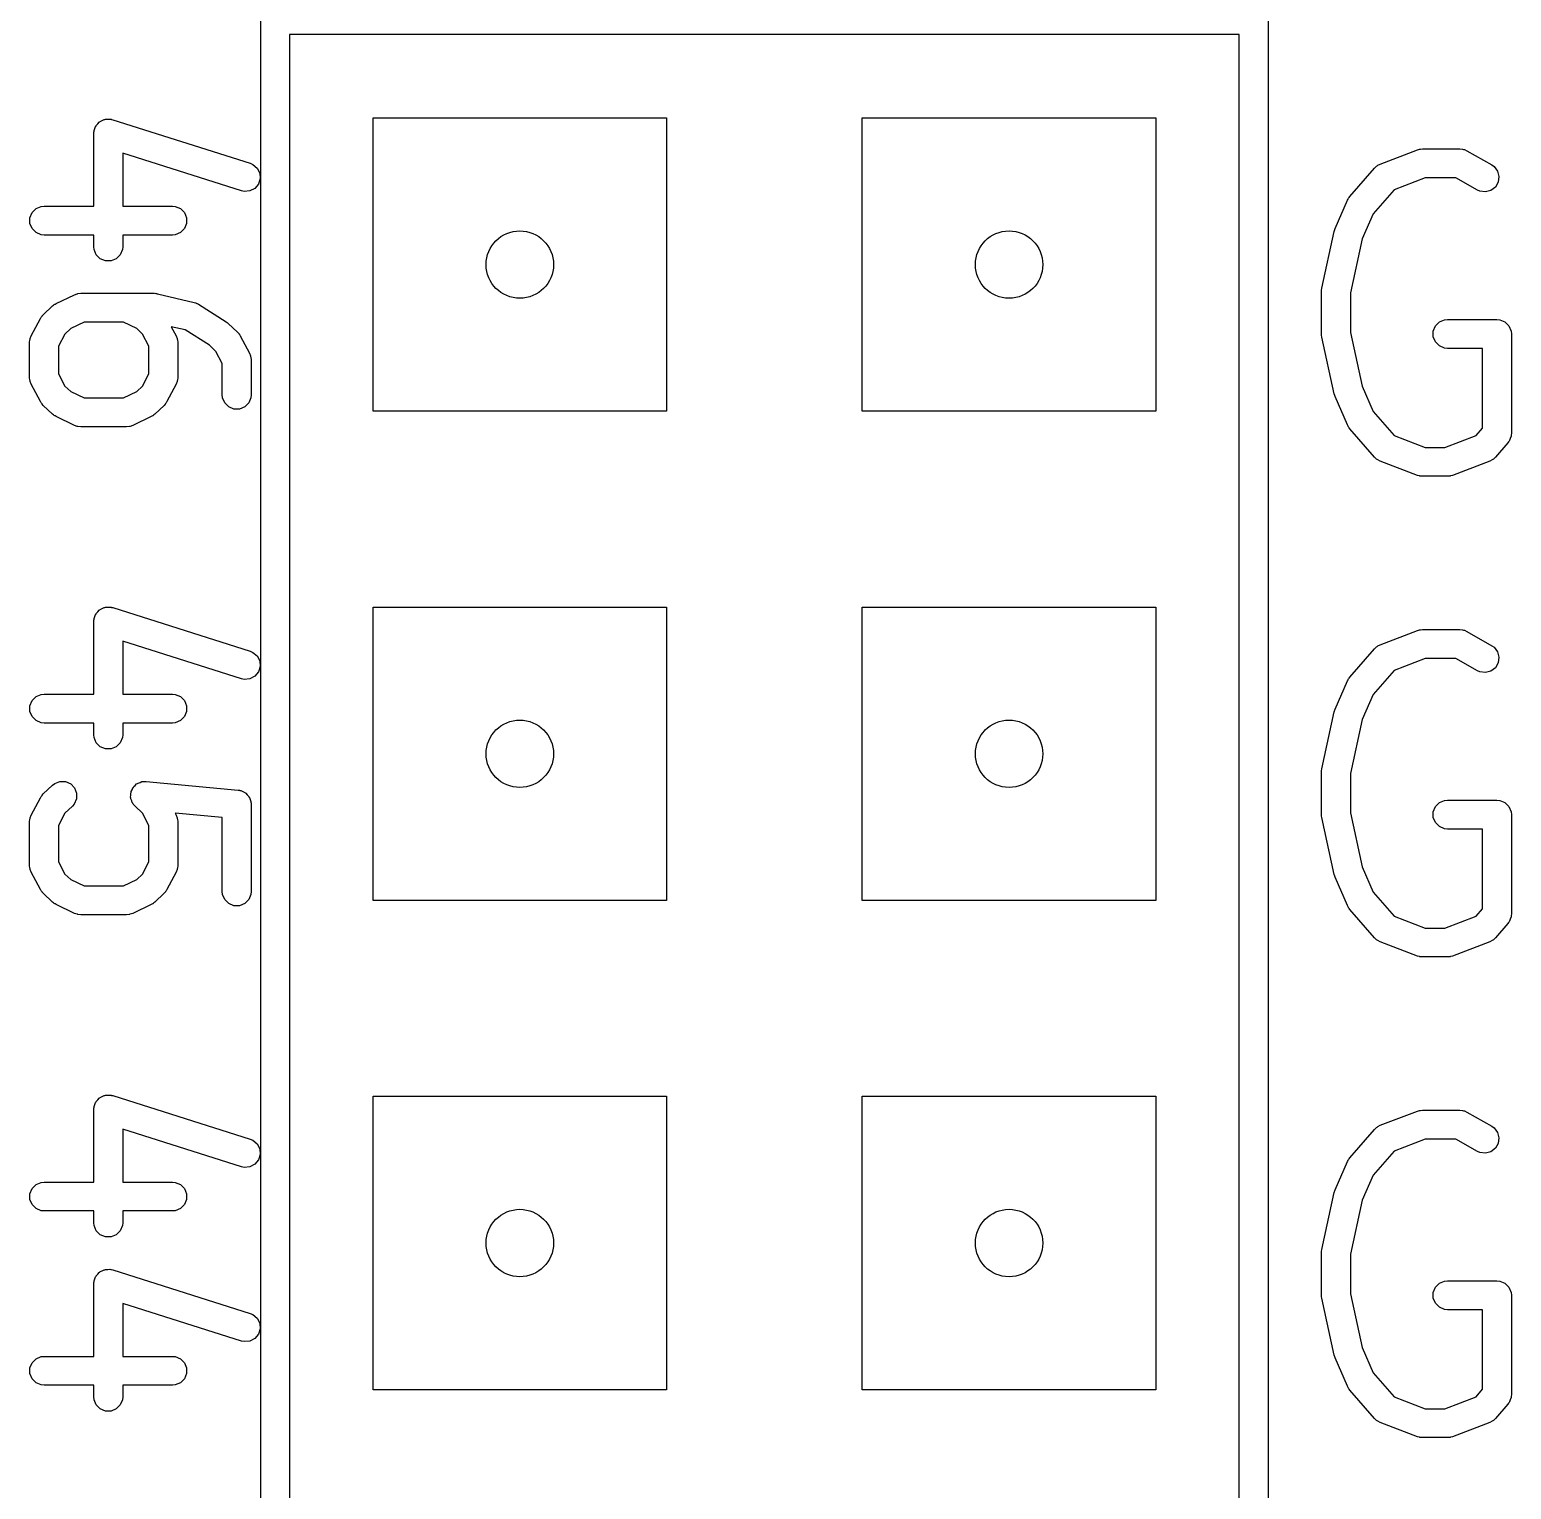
# Model space of a CAD drawing. Extents: x 0.22 to 2.57, y 0.23 to 2.1.
# Drawn here: x 0.2187 to 0.5216, y 1.5032 to 1.8016 of the extents above; entities that cross this region are included whole.
import ezdxf

# ---------------------------------------------------------------- set-up
doc = ezdxf.new("R2010")
doc.units = 0
doc.header["$MEASUREMENT"] = 0
doc.layers.add('BLACK', color=7, linetype='CONTINUOUS')

msp = doc.modelspace()

# ---------------------------------------------------------------- linework, layer by layer
at = {"layer": 'BLACK', "linetype": 'CONTINUOUS'}
for p, q in [((0.26594, 0.60354), (0.26594, 1.80354)), ((0.47185, 1.80354), (0.47185, 0.60354)), ((0.27185, 1.80059), (0.27185, 0.6065)), ((0.46594, 1.80059), (0.27185, 1.80059)), ((0.46594, 0.6065), (0.46594, 1.80059)), ((0.23187, 1.78072), (0.23189, 1.78091)), ((0.23189, 1.78091), (0.23206, 1.78132)), ((0.23206, 1.78132), (0.2322, 1.78175)), ((0.2322, 1.78175), (0.23228, 1.78185)), ((0.23228, 1.78185), (0.23233, 1.78197)), ((0.23233, 1.78197), (0.23265, 1.78229)), ((0.23265, 1.78229), (0.23294, 1.78263)), ((0.23294, 1.78263), (0.23305, 1.78269)), ((0.23305, 1.78269), (0.23314, 1.78278)), ((0.23314, 1.78278), (0.23356, 1.78296)), ((0.23356, 1.78296), (0.23396, 1.78317)), ((0.23396, 1.78317), (0.23409, 1.78318)), ((0.23409, 1.78318), (0.23421, 1.78323)), ((0.23421, 1.78323), (0.23466, 1.78323)), ((0.23466, 1.78323), (0.23511, 1.78326)), ((0.23511, 1.78326), (0.23529, 1.78323)), ((0.23529, 1.78323), (0.23536, 1.78323)), ((0.23536, 1.78323), (0.23543, 1.7832)), ((0.23543, 1.7832), (0.23568, 1.78314)), ((0.23568, 1.78314), (0.2638, 1.77424)), ((0.2889, 1.72354), (0.2889, 1.78354)), ((0.2889, 1.78354), (0.3489, 1.78354)), ((0.3489, 1.78354), (0.3489, 1.72354)), ((0.3889, 1.72354), (0.3889, 1.78354)), ((0.3889, 1.78354), (0.4489, 1.78354)), ((0.4489, 1.78354), (0.4489, 1.72354)), ((0.23183, 1.78033), (0.23186, 1.78058)), ((0.23183, 1.76547), (0.23183, 1.78033)), ((0.23185, 1.78065), (0.23187, 1.78072)), ((0.23186, 1.78058), (0.23185, 1.78065)), ((0.26201, 1.76861), (0.23774, 1.7763)), ((0.23774, 1.7763), (0.23774, 1.76547)), ((0.49478, 1.77408), (0.50237, 1.77699)), ((0.50237, 1.77699), (0.5028, 1.77711)), ((0.5028, 1.77711), (0.50285, 1.77713)), ((0.50285, 1.77713), (0.50289, 1.77713)), ((0.50289, 1.77713), (0.50293, 1.77714)), ((0.50293, 1.77714), (0.50298, 1.77714)), ((0.50298, 1.77714), (0.50343, 1.77719)), ((0.50343, 1.77719), (0.51102, 1.77719)), ((0.51102, 1.77719), (0.5116, 1.77713)), ((0.5116, 1.77713), (0.51177, 1.77706)), ((0.51177, 1.77706), (0.51196, 1.77703)), ((0.51196, 1.77703), (0.51249, 1.77679)), ((0.51249, 1.77679), (0.51755, 1.77389)), ((0.2638, 1.77424), (0.26433, 1.77401)), ((0.26433, 1.77401), (0.26521, 1.77327)), ((0.26521, 1.77327), (0.26574, 1.77225)), ((0.26574, 1.77225), (0.26584, 1.7711)), ((0.48855, 1.76745), (0.49361, 1.77327)), ((0.49361, 1.77327), (0.49403, 1.77366)), ((0.49403, 1.77366), (0.49416, 1.77373)), ((0.49416, 1.77373), (0.49426, 1.77383)), ((0.49426, 1.77383), (0.49478, 1.77408)), ((0.51755, 1.77389), (0.51802, 1.77355)), ((0.51802, 1.77355), (0.51873, 1.77264)), ((0.51873, 1.77264), (0.51903, 1.77153)), ((0.26475, 1.76912), (0.26373, 1.76859)), ((0.26549, 1.77), (0.26475, 1.76912)), ((0.26584, 1.7711), (0.26549, 1.77)), ((0.49758, 1.76883), (0.4933, 1.76392)), ((0.50397, 1.77128), (0.49758, 1.76883)), ((0.51023, 1.77128), (0.50397, 1.77128)), ((0.51461, 1.76877), (0.51023, 1.77128)), ((0.51514, 1.76853), (0.51461, 1.76877)), ((0.51831, 1.76939), (0.51739, 1.76868)), ((0.51888, 1.77038), (0.51831, 1.76939)), ((0.51903, 1.77153), (0.51888, 1.77038)), ((0.26258, 1.76849), (0.26201, 1.76861)), ((0.26373, 1.76859), (0.26258, 1.76849)), ((0.48553, 1.76088), (0.48806, 1.76669)), ((0.48806, 1.76669), (0.48819, 1.76691)), ((0.48819, 1.76691), (0.48821, 1.76698)), ((0.48821, 1.76698), (0.48828, 1.76709)), ((0.48828, 1.76709), (0.48835, 1.7672)), ((0.48835, 1.7672), (0.4884, 1.76725)), ((0.4884, 1.76725), (0.48855, 1.76745)), ((0.51628, 1.76838), (0.51514, 1.76853)), ((0.51739, 1.76868), (0.51628, 1.76838)), ((0.21876, 1.7631), (0.21921, 1.76416)), ((0.21876, 1.76194), (0.21876, 1.7631)), ((0.21921, 1.76416), (0.22002, 1.76497)), ((0.22002, 1.76497), (0.22108, 1.76542)), ((0.22108, 1.76542), (0.22166, 1.76547)), ((0.22166, 1.76547), (0.23183, 1.76547)), ((0.23774, 1.76547), (0.24791, 1.76547)), ((0.24791, 1.76547), (0.24848, 1.76542)), ((0.24848, 1.76542), (0.24955, 1.76497)), ((0.24955, 1.76497), (0.25036, 1.76416)), ((0.25036, 1.76416), (0.2508, 1.7631)), ((0.2508, 1.7631), (0.2508, 1.76194)), ((0.4933, 1.76392), (0.49106, 1.75879)), ((0.21921, 1.76088), (0.21876, 1.76194)), ((0.22002, 1.76006), (0.21921, 1.76088)), ((0.22108, 1.75962), (0.22002, 1.76006)), ((0.22166, 1.75957), (0.22108, 1.75962)), ((0.24848, 1.75962), (0.24791, 1.75957)), ((0.24955, 1.76006), (0.24848, 1.75962)), ((0.25036, 1.76088), (0.24955, 1.76006)), ((0.2508, 1.76194), (0.25036, 1.76088)), ((0.48282, 1.74871), (0.48536, 1.76033)), ((0.48536, 1.76033), (0.48553, 1.76088)), ((0.23183, 1.75957), (0.22166, 1.75957)), ((0.23183, 1.75718), (0.23183, 1.75957)), ((0.23189, 1.7566), (0.23183, 1.75718)), ((0.23233, 1.75554), (0.23189, 1.7566)), ((0.23768, 1.7566), (0.23724, 1.75554)), ((0.23774, 1.75718), (0.23768, 1.7566)), ((0.24791, 1.75957), (0.23774, 1.75957)), ((0.23774, 1.75957), (0.23774, 1.75718)), ((0.49106, 1.75879), (0.48866, 1.74776)), ((0.23314, 1.75472), (0.23233, 1.75554)), ((0.23421, 1.75428), (0.23314, 1.75472)), ((0.23536, 1.75428), (0.23421, 1.75428)), ((0.23642, 1.75472), (0.23536, 1.75428)), ((0.23724, 1.75554), (0.23642, 1.75472)), ((0.22789, 1.74738), (0.22844, 1.74757)), ((0.22844, 1.74757), (0.22851, 1.74758)), ((0.22851, 1.74758), (0.22858, 1.7476)), ((0.22858, 1.7476), (0.22916, 1.74766)), ((0.22916, 1.74766), (0.24416, 1.74766)), ((0.24416, 1.74766), (0.24423, 1.74765)), ((0.24423, 1.74765), (0.24427, 1.74766)), ((0.24427, 1.74766), (0.2445, 1.74763)), ((0.2445, 1.74763), (0.24473, 1.7476)), ((0.24473, 1.7476), (0.24477, 1.74759)), ((0.24477, 1.74759), (0.24484, 1.74758)), ((0.24484, 1.74758), (0.25234, 1.7458)), ((0.48276, 1.74813), (0.48279, 1.74839)), ((0.48276, 1.74812), (0.48276, 1.74813)), ((0.48276, 1.74808), (0.48276, 1.74812)), ((0.48276, 1.73936), (0.48276, 1.74808)), ((0.48279, 1.74839), (0.48281, 1.74866)), ((0.48281, 1.74866), (0.48282, 1.74867)), ((0.48282, 1.74867), (0.48282, 1.74871)), ((0.48866, 1.74776), (0.48866, 1.73968)), ((0.2215, 1.74329), (0.22338, 1.74507)), ((0.22338, 1.74507), (0.2236, 1.74524)), ((0.2236, 1.74524), (0.22365, 1.7453)), ((0.22365, 1.7453), (0.22374, 1.74535)), ((0.22374, 1.74535), (0.22383, 1.74542)), ((0.22383, 1.74542), (0.22391, 1.74545)), ((0.22391, 1.74545), (0.22414, 1.74559)), ((0.22414, 1.74559), (0.22789, 1.74738)), ((0.25234, 1.7458), (0.25264, 1.7457)), ((0.25264, 1.7457), (0.25272, 1.74568)), ((0.25272, 1.74568), (0.2528, 1.74564)), ((0.2528, 1.74564), (0.25289, 1.74561)), ((0.25289, 1.74561), (0.25295, 1.74557)), ((0.25295, 1.74557), (0.25324, 1.74542)), ((0.25324, 1.74542), (0.25886, 1.74186)), ((0.21905, 1.73896), (0.22092, 1.74252)), ((0.22092, 1.74252), (0.22109, 1.74278)), ((0.22109, 1.74278), (0.22112, 1.74285)), ((0.22112, 1.74285), (0.22119, 1.74292)), ((0.22119, 1.74292), (0.22124, 1.74301)), ((0.22124, 1.74301), (0.2213, 1.74306)), ((0.2213, 1.74306), (0.2215, 1.74329)), ((0.22983, 1.74176), (0.2271, 1.74046)), ((0.23787, 1.74176), (0.22983, 1.74176)), ((0.24059, 1.74046), (0.23787, 1.74176)), ((0.25886, 1.74186), (0.25909, 1.74168)), ((0.25909, 1.74168), (0.25931, 1.74151)), ((0.25931, 1.74151), (0.25932, 1.7415)), ((0.25932, 1.7415), (0.25932, 1.7415)), ((0.25932, 1.7415), (0.25932, 1.7415)), ((0.25932, 1.7415), (0.26119, 1.73973)), ((0.50603, 1.741), (0.50685, 1.74182)), ((0.50685, 1.74182), (0.50791, 1.74226)), ((0.50791, 1.74226), (0.50849, 1.74231)), ((0.50849, 1.74231), (0.51861, 1.74231)), ((0.51861, 1.74231), (0.51919, 1.74226)), ((0.51919, 1.74226), (0.52025, 1.74182)), ((0.52025, 1.74182), (0.52107, 1.741)), ((0.21882, 1.73829), (0.21883, 1.73842)), ((0.21883, 1.73842), (0.21905, 1.73896)), ((0.22592, 1.73934), (0.22461, 1.73686)), ((0.2271, 1.74046), (0.22592, 1.73934)), ((0.24177, 1.73934), (0.24059, 1.74046)), ((0.24308, 1.73686), (0.24177, 1.73934)), ((0.25049, 1.74017), (0.24765, 1.74084)), ((0.24765, 1.74084), (0.24865, 1.73896)), ((0.24865, 1.73896), (0.24886, 1.73842)), ((0.24886, 1.73842), (0.24888, 1.73829)), ((0.25546, 1.73703), (0.25049, 1.74017)), ((0.26119, 1.73973), (0.26139, 1.73949)), ((0.26139, 1.73949), (0.26145, 1.73944)), ((0.26145, 1.73944), (0.2615, 1.73936)), ((0.2615, 1.73936), (0.26157, 1.73929)), ((0.26157, 1.73929), (0.2616, 1.73922)), ((0.2616, 1.73922), (0.26177, 1.73896)), ((0.26177, 1.73896), (0.26364, 1.7354)), ((0.48276, 1.73933), (0.48276, 1.73936)), ((0.48276, 1.73931), (0.48276, 1.73933)), ((0.48279, 1.73905), (0.48276, 1.73931)), ((0.48281, 1.73879), (0.48279, 1.73905)), ((0.48282, 1.73877), (0.48281, 1.73879)), ((0.48282, 1.73873), (0.48282, 1.73877)), ((0.48536, 1.72711), (0.48282, 1.73873)), ((0.48866, 1.73968), (0.49106, 1.72865)), ((0.50559, 1.73994), (0.50603, 1.741)), ((0.50559, 1.73879), (0.50559, 1.73994)), ((0.50603, 1.73772), (0.50559, 1.73879)), ((0.52107, 1.741), (0.52151, 1.73994)), ((0.52151, 1.73994), (0.52156, 1.73936)), ((0.52156, 1.73936), (0.52156, 1.71902)), ((0.21871, 1.73758), (0.21876, 1.73816)), ((0.21871, 1.73046), (0.21871, 1.73758)), ((0.21876, 1.73816), (0.21882, 1.73829)), ((0.22461, 1.73686), (0.22461, 1.73119)), ((0.24308, 1.73119), (0.24308, 1.73686)), ((0.24888, 1.73829), (0.24893, 1.73816)), ((0.24893, 1.73816), (0.24899, 1.73758)), ((0.24899, 1.73758), (0.24899, 1.73046)), ((0.25677, 1.73578), (0.25546, 1.73703)), ((0.25808, 1.73329), (0.25677, 1.73578)), ((0.26364, 1.7354), (0.26386, 1.73486)), ((0.50685, 1.73691), (0.50603, 1.73772)), ((0.50791, 1.73647), (0.50685, 1.73691)), ((0.50849, 1.73641), (0.50791, 1.73647)), ((0.51566, 1.73641), (0.50849, 1.73641)), ((0.51566, 1.72013), (0.51566, 1.73641)), ((0.25808, 1.7269), (0.25808, 1.73329)), ((0.26386, 1.73486), (0.26387, 1.73473)), ((0.26387, 1.73473), (0.26393, 1.7346)), ((0.26393, 1.7346), (0.26398, 1.73402)), ((0.26398, 1.73402), (0.26398, 1.7269)), ((0.21876, 1.72988), (0.21871, 1.73046)), ((0.21882, 1.72976), (0.21876, 1.72988)), ((0.21883, 1.72962), (0.21882, 1.72976)), ((0.21905, 1.72909), (0.21883, 1.72962)), ((0.22461, 1.73119), (0.22592, 1.7287)), ((0.24177, 1.7287), (0.24308, 1.73119)), ((0.24886, 1.72962), (0.24865, 1.72909)), ((0.24888, 1.72976), (0.24886, 1.72962)), ((0.24893, 1.72988), (0.24888, 1.72976)), ((0.24899, 1.73046), (0.24893, 1.72988)), ((0.22092, 1.72552), (0.21905, 1.72909)), ((0.22592, 1.7287), (0.2271, 1.72758)), ((0.2271, 1.72758), (0.22983, 1.72629)), ((0.22983, 1.72629), (0.23787, 1.72629)), ((0.23787, 1.72629), (0.24059, 1.72758)), ((0.24059, 1.72758), (0.24177, 1.7287)), ((0.24865, 1.72909), (0.24677, 1.72552)), ((0.25813, 1.72632), (0.25808, 1.7269)), ((0.25858, 1.72526), (0.25813, 1.72632)), ((0.26393, 1.72632), (0.26349, 1.72526)), ((0.26398, 1.7269), (0.26393, 1.72632)), ((0.48547, 1.72675), (0.48536, 1.72711)), ((0.48553, 1.72656), (0.48547, 1.72675)), ((0.48806, 1.72075), (0.48553, 1.72656)), ((0.49106, 1.72865), (0.4933, 1.72352)), ((0.22109, 1.72527), (0.22092, 1.72552)), ((0.22112, 1.7252), (0.22109, 1.72527)), ((0.22119, 1.72512), (0.22112, 1.7252)), ((0.22124, 1.72504), (0.22119, 1.72512)), ((0.2213, 1.72499), (0.22124, 1.72504)), ((0.2215, 1.72476), (0.2213, 1.72499)), ((0.22338, 1.72298), (0.2215, 1.72476)), ((0.24619, 1.72476), (0.24432, 1.72298)), ((0.24639, 1.72499), (0.24619, 1.72476)), ((0.24645, 1.72504), (0.24639, 1.72499)), ((0.24651, 1.72512), (0.24645, 1.72504)), ((0.24657, 1.7252), (0.24651, 1.72512)), ((0.2466, 1.72527), (0.24657, 1.7252)), ((0.24677, 1.72552), (0.2466, 1.72527)), ((0.25939, 1.72444), (0.25858, 1.72526)), ((0.26045, 1.724), (0.25939, 1.72444)), ((0.26161, 1.724), (0.26045, 1.724)), ((0.26267, 1.72444), (0.26161, 1.724)), ((0.26349, 1.72526), (0.26267, 1.72444)), ((0.3489, 1.72354), (0.2889, 1.72354)), ((0.4489, 1.72354), (0.3889, 1.72354)), ((0.4933, 1.72352), (0.49758, 1.71861)), ((0.2236, 1.72281), (0.22338, 1.72298)), ((0.22365, 1.72275), (0.2236, 1.72281)), ((0.22374, 1.72269), (0.22365, 1.72275)), ((0.22383, 1.72262), (0.22374, 1.72269)), ((0.22391, 1.72259), (0.22383, 1.72262)), ((0.22414, 1.72245), (0.22391, 1.72259)), ((0.22789, 1.72067), (0.22414, 1.72245)), ((0.22844, 1.72047), (0.22789, 1.72067)), ((0.22851, 1.72047), (0.22844, 1.72047)), ((0.22858, 1.72044), (0.22851, 1.72047)), ((0.22916, 1.72038), (0.22858, 1.72044)), ((0.23853, 1.72038), (0.22916, 1.72038)), ((0.23911, 1.72044), (0.23853, 1.72038)), ((0.23918, 1.72047), (0.23911, 1.72044)), ((0.23926, 1.72047), (0.23918, 1.72047)), ((0.2398, 1.72067), (0.23926, 1.72047)), ((0.24355, 1.72245), (0.2398, 1.72067)), ((0.24379, 1.72259), (0.24355, 1.72245)), ((0.24386, 1.72262), (0.24379, 1.72259)), ((0.24395, 1.72269), (0.24386, 1.72262)), ((0.24405, 1.72275), (0.24395, 1.72269)), ((0.2441, 1.72281), (0.24405, 1.72275)), ((0.24432, 1.72298), (0.2441, 1.72281)), ((0.48819, 1.72053), (0.48806, 1.72075)), ((0.48821, 1.72046), (0.48819, 1.72053)), ((0.48828, 1.72035), (0.48821, 1.72046)), ((0.48835, 1.72024), (0.48828, 1.72035)), ((0.4884, 1.72019), (0.48835, 1.72024)), ((0.48855, 1.71999), (0.4884, 1.72019)), ((0.49361, 1.71418), (0.48855, 1.71999)), ((0.49758, 1.71861), (0.50397, 1.71616)), ((0.50794, 1.71616), (0.51434, 1.71861)), ((0.51434, 1.71861), (0.51566, 1.72013)), ((0.52101, 1.71733), (0.52084, 1.71708)), ((0.52107, 1.71738), (0.52101, 1.71733)), ((0.52109, 1.71743), (0.52107, 1.71738)), ((0.52117, 1.71755), (0.52109, 1.71743)), ((0.52133, 1.71801), (0.52117, 1.71755)), ((0.52151, 1.71844), (0.52133, 1.71801)), ((0.52152, 1.71859), (0.52151, 1.71844)), ((0.52154, 1.71865), (0.52152, 1.71859)), ((0.52156, 1.71902), (0.52154, 1.71872)), ((0.52154, 1.71872), (0.52154, 1.71865)), ((0.49403, 1.71378), (0.49361, 1.71418)), ((0.50397, 1.71616), (0.50794, 1.71616)), ((0.51831, 1.71418), (0.51789, 1.71378)), ((0.52084, 1.71708), (0.51831, 1.71418)), ((0.49416, 1.71371), (0.49403, 1.71378)), ((0.49426, 1.71362), (0.49416, 1.71371)), ((0.49478, 1.71336), (0.49426, 1.71362)), ((0.50237, 1.71045), (0.49478, 1.71336)), ((0.51714, 1.71336), (0.50954, 1.71045)), ((0.51765, 1.71362), (0.51714, 1.71336)), ((0.51776, 1.71371), (0.51765, 1.71362)), ((0.51789, 1.71378), (0.51776, 1.71371)), ((0.5028, 1.71033), (0.50237, 1.71045)), ((0.50285, 1.71031), (0.5028, 1.71033)), ((0.50289, 1.71031), (0.50285, 1.71031)), ((0.50293, 1.7103), (0.50289, 1.71031)), ((0.50298, 1.7103), (0.50293, 1.7103)), ((0.50343, 1.71026), (0.50298, 1.7103)), ((0.50849, 1.71026), (0.50343, 1.71026)), ((0.50893, 1.7103), (0.50849, 1.71026)), ((0.50899, 1.7103), (0.50893, 1.7103)), ((0.50902, 1.71031), (0.50899, 1.7103)), ((0.50906, 1.71031), (0.50902, 1.71031)), ((0.50911, 1.71033), (0.50906, 1.71031)), ((0.50954, 1.71045), (0.50911, 1.71033)), ((0.23185, 1.68092), (0.23187, 1.68098)), ((0.23186, 1.68084), (0.23185, 1.68092)), ((0.23187, 1.68098), (0.23189, 1.68117)), ((0.23189, 1.68117), (0.23206, 1.68158)), ((0.23206, 1.68158), (0.2322, 1.68202)), ((0.2322, 1.68202), (0.23228, 1.68211)), ((0.23228, 1.68211), (0.23233, 1.68223)), ((0.23233, 1.68223), (0.23265, 1.68255)), ((0.23265, 1.68255), (0.23294, 1.6829)), ((0.23294, 1.6829), (0.23305, 1.68296)), ((0.23305, 1.68296), (0.23314, 1.68305)), ((0.23314, 1.68305), (0.23356, 1.68322)), ((0.23356, 1.68322), (0.23396, 1.68343)), ((0.23396, 1.68343), (0.23409, 1.68344)), ((0.23409, 1.68344), (0.23421, 1.68349)), ((0.23421, 1.68349), (0.23466, 1.68349)), ((0.23466, 1.68349), (0.23511, 1.68353)), ((0.23511, 1.68353), (0.23529, 1.68349)), ((0.23529, 1.68349), (0.23536, 1.68349)), ((0.23536, 1.68349), (0.23543, 1.68346)), ((0.23543, 1.68346), (0.23568, 1.68341)), ((0.23568, 1.68341), (0.2638, 1.6745)), ((0.2889, 1.62354), (0.2889, 1.68354)), ((0.2889, 1.68354), (0.3489, 1.68354)), ((0.3489, 1.68354), (0.3489, 1.62354)), ((0.3889, 1.62354), (0.3889, 1.68354)), ((0.3889, 1.68354), (0.4489, 1.68354)), ((0.4489, 1.68354), (0.4489, 1.62354)), ((0.23183, 1.68059), (0.23186, 1.68084)), ((0.23183, 1.66573), (0.23183, 1.68059)), ((0.49478, 1.67584), (0.50237, 1.67875)), ((0.50237, 1.67875), (0.5028, 1.67886)), ((0.5028, 1.67886), (0.50285, 1.67888)), ((0.50285, 1.67888), (0.50289, 1.67889)), ((0.50289, 1.67889), (0.50293, 1.6789)), ((0.50293, 1.6789), (0.50298, 1.6789)), ((0.50298, 1.6789), (0.50343, 1.67894)), ((0.50343, 1.67894), (0.51102, 1.67894)), ((0.51102, 1.67894), (0.5116, 1.67888)), ((0.5116, 1.67888), (0.51177, 1.67881)), ((0.51177, 1.67881), (0.51196, 1.67879)), ((0.51196, 1.67879), (0.51249, 1.67855)), ((0.51249, 1.67855), (0.51755, 1.67564)), ((0.26201, 1.66887), (0.23774, 1.67656)), ((0.23774, 1.67656), (0.23774, 1.66573)), ((0.48855, 1.66921), (0.49361, 1.67502)), ((0.49361, 1.67502), (0.49403, 1.67542)), ((0.49403, 1.67542), (0.49416, 1.67548)), ((0.49416, 1.67548), (0.49426, 1.67558)), ((0.49426, 1.67558), (0.49478, 1.67584)), ((0.51755, 1.67564), (0.51802, 1.67531)), ((0.51802, 1.67531), (0.51873, 1.67439)), ((0.2638, 1.6745), (0.26433, 1.67427)), ((0.26433, 1.67427), (0.26521, 1.67353)), ((0.26521, 1.67353), (0.26574, 1.67251)), ((0.26574, 1.67251), (0.26584, 1.67136)), ((0.50397, 1.67304), (0.49758, 1.67059)), ((0.51023, 1.67304), (0.50397, 1.67304)), ((0.51461, 1.67052), (0.51023, 1.67304)), ((0.51888, 1.67214), (0.51831, 1.67114)), ((0.51873, 1.67439), (0.51903, 1.67328)), ((0.51903, 1.67328), (0.51888, 1.67214)), ((0.26258, 1.66875), (0.26201, 1.66887)), ((0.26373, 1.66885), (0.26258, 1.66875)), ((0.26475, 1.66938), (0.26373, 1.66885)), ((0.26549, 1.67026), (0.26475, 1.66938)), ((0.26584, 1.67136), (0.26549, 1.67026)), ((0.48821, 1.66874), (0.48828, 1.66884)), ((0.48828, 1.66884), (0.48835, 1.66895)), ((0.48835, 1.66895), (0.4884, 1.66901)), ((0.4884, 1.66901), (0.48855, 1.66921)), ((0.49758, 1.67059), (0.4933, 1.66567)), ((0.51514, 1.67028), (0.51461, 1.67052)), ((0.51628, 1.67014), (0.51514, 1.67028)), ((0.51739, 1.67044), (0.51628, 1.67014)), ((0.51831, 1.67114), (0.51739, 1.67044)), ((0.22108, 1.66568), (0.22166, 1.66573)), ((0.22166, 1.66573), (0.23183, 1.66573)), ((0.23774, 1.66573), (0.24791, 1.66573)), ((0.24791, 1.66573), (0.24848, 1.66568)), ((0.48553, 1.66264), (0.48806, 1.66845)), ((0.48806, 1.66845), (0.48819, 1.66867)), ((0.48819, 1.66867), (0.48821, 1.66874)), ((0.21876, 1.66336), (0.21921, 1.66442)), ((0.21876, 1.66221), (0.21876, 1.66336)), ((0.21921, 1.66442), (0.22002, 1.66524)), ((0.22002, 1.66524), (0.22108, 1.66568)), ((0.24848, 1.66568), (0.24955, 1.66524)), ((0.24955, 1.66524), (0.25036, 1.66442)), ((0.25036, 1.66442), (0.2508, 1.66336)), ((0.2508, 1.66336), (0.2508, 1.66221)), ((0.4933, 1.66567), (0.49106, 1.66055)), ((0.21921, 1.66114), (0.21876, 1.66221)), ((0.22002, 1.66033), (0.21921, 1.66114)), ((0.22108, 1.65989), (0.22002, 1.66033)), ((0.22166, 1.65983), (0.22108, 1.65989)), ((0.23183, 1.65983), (0.22166, 1.65983)), ((0.23183, 1.65744), (0.23183, 1.65983)), ((0.24791, 1.65983), (0.23774, 1.65983)), ((0.23774, 1.65983), (0.23774, 1.65744)), ((0.24848, 1.65989), (0.24791, 1.65983)), ((0.24955, 1.66033), (0.24848, 1.65989)), ((0.25036, 1.66114), (0.24955, 1.66033)), ((0.2508, 1.66221), (0.25036, 1.66114)), ((0.48282, 1.65046), (0.48536, 1.66209)), ((0.48536, 1.66209), (0.48553, 1.66264)), ((0.49106, 1.66055), (0.48866, 1.64952)), ((0.23189, 1.65686), (0.23183, 1.65744)), ((0.23233, 1.6558), (0.23189, 1.65686)), ((0.23768, 1.65686), (0.23724, 1.6558)), ((0.23774, 1.65744), (0.23768, 1.65686)), ((0.23314, 1.65498), (0.23233, 1.6558)), ((0.23421, 1.65454), (0.23314, 1.65498)), ((0.23536, 1.65454), (0.23421, 1.65454)), ((0.23642, 1.65498), (0.23536, 1.65454)), ((0.23724, 1.6558), (0.23642, 1.65498)), ((0.22383, 1.64747), (0.22491, 1.64788)), ((0.22491, 1.64788), (0.22606, 1.64785)), ((0.22606, 1.64785), (0.22711, 1.64738)), ((0.24074, 1.64746), (0.24088, 1.64757)), ((0.24088, 1.64757), (0.24127, 1.64769)), ((0.24127, 1.64769), (0.24163, 1.64785)), ((0.24163, 1.64785), (0.24181, 1.64786)), ((0.24181, 1.64786), (0.24198, 1.64791)), ((0.24198, 1.64791), (0.24256, 1.64791)), ((0.24256, 1.64791), (0.26131, 1.64613)), ((0.48276, 1.64989), (0.48279, 1.65015)), ((0.48276, 1.64987), (0.48276, 1.64989)), ((0.48276, 1.64984), (0.48276, 1.64987)), ((0.48276, 1.64112), (0.48276, 1.64984)), ((0.48279, 1.65015), (0.48281, 1.65041)), ((0.48281, 1.65041), (0.48282, 1.65043)), ((0.48282, 1.65043), (0.48282, 1.65046)), ((0.48866, 1.64952), (0.48866, 1.64144)), ((0.21905, 1.641), (0.22092, 1.64457)), ((0.22092, 1.64457), (0.22109, 1.64482)), ((0.22109, 1.64482), (0.22112, 1.64489)), ((0.22112, 1.64489), (0.22119, 1.64497)), ((0.22119, 1.64497), (0.22124, 1.64505)), ((0.22124, 1.64505), (0.2213, 1.6451)), ((0.2213, 1.6451), (0.2215, 1.64533)), ((0.2215, 1.64533), (0.22338, 1.64711)), ((0.22338, 1.64711), (0.22383, 1.64747)), ((0.22711, 1.64738), (0.22791, 1.64655)), ((0.22791, 1.64655), (0.22832, 1.64547)), ((0.22832, 1.64547), (0.22829, 1.64432)), ((0.23935, 1.64467), (0.23938, 1.64507)), ((0.2394, 1.6445), (0.23935, 1.64467)), ((0.23937, 1.64547), (0.23944, 1.64564)), ((0.23938, 1.64507), (0.23937, 1.64547)), ((0.23944, 1.64564), (0.23945, 1.64582)), ((0.23945, 1.64582), (0.23964, 1.64617)), ((0.23964, 1.64617), (0.23979, 1.64655)), ((0.23979, 1.64655), (0.23991, 1.64668)), ((0.23991, 1.64668), (0.23999, 1.64684)), ((0.23999, 1.64684), (0.2403, 1.64709)), ((0.2403, 1.64709), (0.24058, 1.64738)), ((0.24058, 1.64738), (0.24074, 1.64746)), ((0.26131, 1.64613), (0.26153, 1.64609)), ((0.26153, 1.64609), (0.26161, 1.64609)), ((0.26161, 1.64609), (0.26167, 1.64606)), ((0.26167, 1.64606), (0.26188, 1.64602)), ((0.26188, 1.64602), (0.26227, 1.64581)), ((0.26227, 1.64581), (0.26267, 1.64565)), ((0.26267, 1.64565), (0.26277, 1.64555)), ((0.26277, 1.64555), (0.2629, 1.64548)), ((0.2629, 1.64548), (0.26318, 1.64514)), ((0.26318, 1.64514), (0.26349, 1.64483)), ((0.26349, 1.64483), (0.26354, 1.6447)), ((0.26354, 1.6447), (0.26363, 1.64459)), ((0.26363, 1.64459), (0.26376, 1.64417)), ((0.22744, 1.64283), (0.22592, 1.64138)), ((0.22782, 1.64327), (0.22744, 1.64283)), ((0.22829, 1.64432), (0.22782, 1.64327)), ((0.2394, 1.64432), (0.2394, 1.6445)), ((0.23957, 1.64395), (0.2394, 1.64432)), ((0.23968, 1.64357), (0.23957, 1.64395)), ((0.2398, 1.64343), (0.23968, 1.64357)), ((0.23987, 1.64327), (0.2398, 1.64343)), ((0.24025, 1.64283), (0.23987, 1.64327)), ((0.24177, 1.64138), (0.24025, 1.64283)), ((0.26376, 1.64417), (0.26393, 1.64377)), ((0.26393, 1.64377), (0.26395, 1.64356)), ((0.26395, 1.64356), (0.26397, 1.64349)), ((0.26397, 1.64349), (0.26396, 1.64342)), ((0.26396, 1.64342), (0.26398, 1.64319)), ((0.26398, 1.64319), (0.26398, 1.62538)), ((0.50559, 1.64169), (0.50603, 1.64276)), ((0.50559, 1.64054), (0.50559, 1.64169)), ((0.50603, 1.64276), (0.50685, 1.64357)), ((0.50685, 1.64357), (0.50791, 1.64401)), ((0.50791, 1.64401), (0.50849, 1.64407)), ((0.50849, 1.64407), (0.51861, 1.64407)), ((0.51861, 1.64407), (0.51919, 1.64401)), ((0.51919, 1.64401), (0.52025, 1.64357)), ((0.52025, 1.64357), (0.52107, 1.64276)), ((0.52107, 1.64276), (0.52151, 1.64169)), ((0.52151, 1.64169), (0.52156, 1.64112)), ((0.21871, 1.63963), (0.21876, 1.6402)), ((0.21871, 1.63072), (0.21871, 1.63963)), ((0.21876, 1.6402), (0.21882, 1.64033)), ((0.21882, 1.64033), (0.21883, 1.64047)), ((0.21883, 1.64047), (0.21905, 1.641)), ((0.22592, 1.64138), (0.22461, 1.6389)), ((0.22461, 1.6389), (0.22461, 1.63145)), ((0.24308, 1.6389), (0.24177, 1.64138)), ((0.24308, 1.63145), (0.24308, 1.6389)), ((0.25808, 1.6405), (0.24843, 1.64142)), ((0.24843, 1.64142), (0.24865, 1.641)), ((0.24865, 1.641), (0.24886, 1.64047)), ((0.24886, 1.64047), (0.24888, 1.64033)), ((0.24888, 1.64033), (0.24893, 1.6402)), ((0.24893, 1.6402), (0.24899, 1.63963)), ((0.24899, 1.63963), (0.24899, 1.63072)), ((0.25808, 1.62538), (0.25808, 1.6405)), ((0.48276, 1.64108), (0.48276, 1.64112)), ((0.48276, 1.64106), (0.48276, 1.64108)), ((0.48279, 1.6408), (0.48276, 1.64106)), ((0.48281, 1.64054), (0.48279, 1.6408)), ((0.48282, 1.64053), (0.48281, 1.64054)), ((0.48282, 1.64049), (0.48282, 1.64053)), ((0.48536, 1.62887), (0.48282, 1.64049)), ((0.48866, 1.64144), (0.49106, 1.63041)), ((0.50603, 1.63948), (0.50559, 1.64054)), ((0.50685, 1.63866), (0.50603, 1.63948)), ((0.50791, 1.63822), (0.50685, 1.63866)), ((0.52156, 1.64112), (0.52156, 1.62078)), ((0.50849, 1.63816), (0.50791, 1.63822)), ((0.51566, 1.63816), (0.50849, 1.63816)), ((0.51566, 1.62188), (0.51566, 1.63816)), ((0.21876, 1.63015), (0.21871, 1.63072)), ((0.21882, 1.63002), (0.21876, 1.63015)), ((0.21883, 1.62988), (0.21882, 1.63002)), ((0.21905, 1.62935), (0.21883, 1.62988)), ((0.22461, 1.63145), (0.22592, 1.62897)), ((0.24177, 1.62897), (0.24308, 1.63145)), ((0.24886, 1.62988), (0.24865, 1.62935)), ((0.24888, 1.63002), (0.24886, 1.62988)), ((0.24893, 1.63015), (0.24888, 1.63002)), ((0.24899, 1.63072), (0.24893, 1.63015)), ((0.49106, 1.63041), (0.4933, 1.62528)), ((0.22092, 1.62579), (0.21905, 1.62935)), ((0.22592, 1.62897), (0.2271, 1.62784)), ((0.2271, 1.62784), (0.22983, 1.62655)), ((0.22983, 1.62655), (0.23787, 1.62655)), ((0.23787, 1.62655), (0.24059, 1.62784)), ((0.24059, 1.62784), (0.24177, 1.62897)), ((0.24865, 1.62935), (0.24677, 1.62579)), ((0.48547, 1.62851), (0.48536, 1.62887)), ((0.48553, 1.62832), (0.48547, 1.62851)), ((0.48806, 1.6225), (0.48553, 1.62832)), ((0.22109, 1.62553), (0.22092, 1.62579)), ((0.22112, 1.62546), (0.22109, 1.62553)), ((0.22119, 1.62538), (0.22112, 1.62546)), ((0.22124, 1.6253), (0.22119, 1.62538)), ((0.2213, 1.62525), (0.22124, 1.6253)), ((0.2215, 1.62502), (0.2213, 1.62525)), ((0.22338, 1.62324), (0.2215, 1.62502)), ((0.24619, 1.62502), (0.24432, 1.62324)), ((0.24639, 1.62525), (0.24619, 1.62502)), ((0.24645, 1.6253), (0.24639, 1.62525)), ((0.24651, 1.62538), (0.24645, 1.6253)), ((0.24657, 1.62546), (0.24651, 1.62538)), ((0.2466, 1.62553), (0.24657, 1.62546)), ((0.24677, 1.62579), (0.2466, 1.62553)), ((0.25813, 1.6248), (0.25808, 1.62538)), ((0.25858, 1.62374), (0.25813, 1.6248)), ((0.25939, 1.62292), (0.25858, 1.62374)), ((0.26349, 1.62374), (0.26267, 1.62292)), ((0.26393, 1.6248), (0.26349, 1.62374)), ((0.26398, 1.62538), (0.26393, 1.6248)), ((0.3489, 1.62354), (0.2889, 1.62354)), ((0.4489, 1.62354), (0.3889, 1.62354)), ((0.4933, 1.62528), (0.49758, 1.62036)), ((0.2236, 1.62307), (0.22338, 1.62324)), ((0.22365, 1.62301), (0.2236, 1.62307)), ((0.22374, 1.62295), (0.22365, 1.62301)), ((0.22383, 1.62288), (0.22374, 1.62295)), ((0.22391, 1.62286), (0.22383, 1.62288)), ((0.22414, 1.62271), (0.22391, 1.62286)), ((0.22789, 1.62093), (0.22414, 1.62271)), ((0.22844, 1.62074), (0.22789, 1.62093)), ((0.22851, 1.62073), (0.22844, 1.62074)), ((0.22858, 1.6207), (0.22851, 1.62073)), ((0.22916, 1.62065), (0.22858, 1.6207)), ((0.23853, 1.62065), (0.22916, 1.62065)), ((0.23911, 1.6207), (0.23853, 1.62065)), ((0.23918, 1.62073), (0.23911, 1.6207)), ((0.23926, 1.62074), (0.23918, 1.62073)), ((0.2398, 1.62093), (0.23926, 1.62074)), ((0.24355, 1.62271), (0.2398, 1.62093)), ((0.24379, 1.62286), (0.24355, 1.62271)), ((0.24386, 1.62288), (0.24379, 1.62286)), ((0.24395, 1.62295), (0.24386, 1.62288)), ((0.24405, 1.62301), (0.24395, 1.62295)), ((0.2441, 1.62307), (0.24405, 1.62301)), ((0.24432, 1.62324), (0.2441, 1.62307)), ((0.26045, 1.62248), (0.25939, 1.62292)), ((0.26161, 1.62248), (0.26045, 1.62248)), ((0.26267, 1.62292), (0.26161, 1.62248)), ((0.48819, 1.62229), (0.48806, 1.6225)), ((0.48821, 1.62221), (0.48819, 1.62229)), ((0.48828, 1.62211), (0.48821, 1.62221)), ((0.48835, 1.622), (0.48828, 1.62211)), ((0.4884, 1.62194), (0.48835, 1.622)), ((0.48855, 1.62174), (0.4884, 1.62194)), ((0.49361, 1.61593), (0.48855, 1.62174)), ((0.49758, 1.62036), (0.50397, 1.61792)), ((0.50794, 1.61792), (0.51434, 1.62036)), ((0.51434, 1.62036), (0.51566, 1.62188)), ((0.52152, 1.62035), (0.52151, 1.6202)), ((0.52154, 1.6204), (0.52152, 1.62035)), ((0.52156, 1.62078), (0.52154, 1.62048)), ((0.52154, 1.62048), (0.52154, 1.6204)), ((0.50397, 1.61792), (0.50794, 1.61792)), ((0.52084, 1.61884), (0.51831, 1.61593)), ((0.52101, 1.61908), (0.52084, 1.61884)), ((0.52107, 1.61914), (0.52101, 1.61908)), ((0.52109, 1.61919), (0.52107, 1.61914)), ((0.52117, 1.61931), (0.52109, 1.61919)), ((0.52133, 1.61976), (0.52117, 1.61931)), ((0.52151, 1.6202), (0.52133, 1.61976)), ((0.49403, 1.61553), (0.49361, 1.61593)), ((0.49416, 1.61547), (0.49403, 1.61553)), ((0.49426, 1.61537), (0.49416, 1.61547)), ((0.49478, 1.61511), (0.49426, 1.61537)), ((0.50237, 1.61221), (0.49478, 1.61511)), ((0.51714, 1.61511), (0.50954, 1.61221)), ((0.51765, 1.61537), (0.51714, 1.61511)), ((0.51776, 1.61547), (0.51765, 1.61537)), ((0.51789, 1.61553), (0.51776, 1.61547)), ((0.51831, 1.61593), (0.51789, 1.61553)), ((0.5028, 1.61209), (0.50237, 1.61221)), ((0.50285, 1.61207), (0.5028, 1.61209)), ((0.50289, 1.61206), (0.50285, 1.61207)), ((0.50293, 1.61205), (0.50289, 1.61206)), ((0.50298, 1.61206), (0.50293, 1.61205)), ((0.50343, 1.61201), (0.50298, 1.61206)), ((0.50849, 1.61201), (0.50343, 1.61201)), ((0.50893, 1.61206), (0.50849, 1.61201)), ((0.50899, 1.61205), (0.50893, 1.61206)), ((0.50902, 1.61206), (0.50899, 1.61205)), ((0.50906, 1.61207), (0.50902, 1.61206)), ((0.50911, 1.61209), (0.50906, 1.61207)), ((0.50954, 1.61221), (0.50911, 1.61209)), ((0.23183, 1.58085), (0.23186, 1.5811)), ((0.23185, 1.58118), (0.23187, 1.58124)), ((0.23186, 1.5811), (0.23185, 1.58118)), ((0.23187, 1.58124), (0.23189, 1.58143)), ((0.23189, 1.58143), (0.23206, 1.58185)), ((0.23206, 1.58185), (0.2322, 1.58228)), ((0.2322, 1.58228), (0.23228, 1.58238)), ((0.23228, 1.58238), (0.23233, 1.58249)), ((0.23233, 1.58249), (0.23265, 1.58281)), ((0.23265, 1.58281), (0.23294, 1.58316)), ((0.23294, 1.58316), (0.23305, 1.58322)), ((0.23305, 1.58322), (0.23314, 1.58331)), ((0.23314, 1.58331), (0.23356, 1.58348)), ((0.23356, 1.58348), (0.23396, 1.58369)), ((0.23396, 1.58369), (0.23409, 1.5837)), ((0.23409, 1.5837), (0.23421, 1.58375)), ((0.23421, 1.58375), (0.23466, 1.58375)), ((0.23466, 1.58375), (0.23511, 1.58379)), ((0.23511, 1.58379), (0.23529, 1.58375)), ((0.23529, 1.58375), (0.23536, 1.58375)), ((0.23536, 1.58375), (0.23543, 1.58372)), ((0.23543, 1.58372), (0.23568, 1.58367)), ((0.23568, 1.58367), (0.2638, 1.57476)), ((0.2889, 1.52354), (0.2889, 1.58354)), ((0.2889, 1.58354), (0.3489, 1.58354)), ((0.3489, 1.58354), (0.3489, 1.52354)), ((0.3889, 1.52354), (0.3889, 1.58354)), ((0.3889, 1.58354), (0.4489, 1.58354)), ((0.4489, 1.58354), (0.4489, 1.52354)), ((0.23183, 1.566), (0.23183, 1.58085)), ((0.49478, 1.5776), (0.50237, 1.5805)), ((0.50237, 1.5805), (0.5028, 1.58062)), ((0.5028, 1.58062), (0.50285, 1.58064)), ((0.50285, 1.58064), (0.50289, 1.58064)), ((0.50289, 1.58064), (0.50293, 1.58065)), ((0.50293, 1.58065), (0.50298, 1.58065)), ((0.50298, 1.58065), (0.50343, 1.5807)), ((0.50343, 1.5807), (0.51102, 1.5807)), ((0.51102, 1.5807), (0.5116, 1.58064)), ((0.5116, 1.58064), (0.51177, 1.58057)), ((0.51177, 1.58057), (0.51196, 1.58054)), ((0.51196, 1.58054), (0.51249, 1.5803)), ((0.51249, 1.5803), (0.51755, 1.5774)), ((0.26201, 1.56913), (0.23774, 1.57682)), ((0.23774, 1.57682), (0.23774, 1.566)), ((0.48855, 1.57097), (0.49361, 1.57678)), ((0.49361, 1.57678), (0.49403, 1.57717)), ((0.49403, 1.57717), (0.49416, 1.57724)), ((0.49416, 1.57724), (0.49426, 1.57734)), ((0.49426, 1.57734), (0.49478, 1.5776)), ((0.51755, 1.5774), (0.51802, 1.57706)), ((0.51802, 1.57706), (0.51873, 1.57615)), ((0.51873, 1.57615), (0.51903, 1.57504)), ((0.51903, 1.57504), (0.51888, 1.5739)), ((0.2638, 1.57476), (0.26433, 1.57454)), ((0.26433, 1.57454), (0.26521, 1.57379)), ((0.26521, 1.57379), (0.26574, 1.57277)), ((0.26574, 1.57277), (0.26584, 1.57162)), ((0.49758, 1.57234), (0.4933, 1.56743)), ((0.50397, 1.57479), (0.49758, 1.57234)), ((0.51023, 1.57479), (0.50397, 1.57479)), ((0.51461, 1.57228), (0.51023, 1.57479)), ((0.51514, 1.57204), (0.51461, 1.57228)), ((0.51628, 1.57189), (0.51514, 1.57204)), ((0.51739, 1.57219), (0.51628, 1.57189)), ((0.51831, 1.5729), (0.51739, 1.57219)), ((0.51888, 1.5739), (0.51831, 1.5729)), ((0.26258, 1.56901), (0.26201, 1.56913)), ((0.26373, 1.56911), (0.26258, 1.56901)), ((0.26475, 1.56964), (0.26373, 1.56911)), ((0.26549, 1.57053), (0.26475, 1.56964)), ((0.26584, 1.57162), (0.26549, 1.57053)), ((0.48553, 1.56439), (0.48806, 1.5702)), ((0.48806, 1.5702), (0.48819, 1.57042)), ((0.48819, 1.57042), (0.48821, 1.57049)), ((0.48821, 1.57049), (0.48828, 1.5706)), ((0.48828, 1.5706), (0.48835, 1.57071)), ((0.48835, 1.57071), (0.4884, 1.57076)), ((0.4884, 1.57076), (0.48855, 1.57097)), ((0.22002, 1.5655), (0.22108, 1.56594)), ((0.22108, 1.56594), (0.22166, 1.566)), ((0.22166, 1.566), (0.23183, 1.566)), ((0.23774, 1.566), (0.24791, 1.566)), ((0.24791, 1.566), (0.24848, 1.56594)), ((0.24848, 1.56594), (0.24955, 1.5655)), ((0.4933, 1.56743), (0.49106, 1.5623)), ((0.21876, 1.56362), (0.21921, 1.56468)), ((0.21876, 1.56247), (0.21876, 1.56362)), ((0.21921, 1.56468), (0.22002, 1.5655)), ((0.24955, 1.5655), (0.25036, 1.56468)), ((0.25036, 1.56468), (0.2508, 1.56362)), ((0.2508, 1.56362), (0.2508, 1.56247)), ((0.48282, 1.55222), (0.48536, 1.56384)), ((0.48536, 1.56384), (0.48553, 1.56439)), ((0.21921, 1.5614), (0.21876, 1.56247)), ((0.22002, 1.56059), (0.21921, 1.5614)), ((0.22108, 1.56015), (0.22002, 1.56059)), ((0.22166, 1.56009), (0.22108, 1.56015)), ((0.23183, 1.56009), (0.22166, 1.56009)), ((0.23183, 1.5577), (0.23183, 1.56009)), ((0.24791, 1.56009), (0.23774, 1.56009)), ((0.23774, 1.56009), (0.23774, 1.5577)), ((0.24848, 1.56015), (0.24791, 1.56009)), ((0.24955, 1.56059), (0.24848, 1.56015)), ((0.25036, 1.5614), (0.24955, 1.56059)), ((0.2508, 1.56247), (0.25036, 1.5614)), ((0.49106, 1.5623), (0.48866, 1.55127)), ((0.23189, 1.55712), (0.23183, 1.5577)), ((0.23233, 1.55606), (0.23189, 1.55712)), ((0.23768, 1.55712), (0.23724, 1.55606)), ((0.23774, 1.5577), (0.23768, 1.55712)), ((0.23314, 1.55525), (0.23233, 1.55606)), ((0.23421, 1.5548), (0.23314, 1.55525)), ((0.23536, 1.5548), (0.23421, 1.5548)), ((0.23642, 1.55525), (0.23536, 1.5548)), ((0.23724, 1.55606), (0.23642, 1.55525)), ((0.48276, 1.55164), (0.48279, 1.55191)), ((0.48276, 1.55163), (0.48276, 1.55164)), ((0.48276, 1.55159), (0.48276, 1.55163)), ((0.48276, 1.54287), (0.48276, 1.55159)), ((0.48279, 1.55191), (0.48281, 1.55217)), ((0.48281, 1.55217), (0.48282, 1.55218)), ((0.48282, 1.55218), (0.48282, 1.55222)), ((0.48866, 1.55127), (0.48866, 1.54319)), ((0.23305, 1.5476), (0.23314, 1.54769)), ((0.23314, 1.54769), (0.23356, 1.54786)), ((0.23356, 1.54786), (0.23396, 1.54807)), ((0.23396, 1.54807), (0.23409, 1.54808)), ((0.23409, 1.54808), (0.23421, 1.54813)), ((0.23421, 1.54813), (0.23466, 1.54813)), ((0.23466, 1.54813), (0.23511, 1.54817)), ((0.23511, 1.54817), (0.23529, 1.54813)), ((0.23529, 1.54813), (0.23536, 1.54813)), ((0.23536, 1.54813), (0.23543, 1.5481)), ((0.23543, 1.5481), (0.23568, 1.54805)), ((0.23568, 1.54805), (0.2638, 1.53914)), ((0.23183, 1.54523), (0.23186, 1.54548)), ((0.23183, 1.53038), (0.23183, 1.54523)), ((0.23185, 1.54556), (0.23187, 1.54562)), ((0.23186, 1.54548), (0.23185, 1.54556)), ((0.23187, 1.54562), (0.23189, 1.54581)), ((0.23189, 1.54581), (0.23206, 1.54623)), ((0.23206, 1.54623), (0.2322, 1.54666)), ((0.2322, 1.54666), (0.23228, 1.54676)), ((0.23228, 1.54676), (0.23233, 1.54687)), ((0.23233, 1.54687), (0.23265, 1.54719)), ((0.23265, 1.54719), (0.23294, 1.54754)), ((0.23294, 1.54754), (0.23305, 1.5476)), ((0.50603, 1.54451), (0.50685, 1.54533)), ((0.50685, 1.54533), (0.50791, 1.54577)), ((0.50791, 1.54577), (0.50849, 1.54583)), ((0.50849, 1.54583), (0.51861, 1.54583)), ((0.51861, 1.54583), (0.51919, 1.54577)), ((0.51919, 1.54577), (0.52025, 1.54533)), ((0.52025, 1.54533), (0.52107, 1.54451)), ((0.48276, 1.54284), (0.48276, 1.54287)), ((0.48276, 1.54282), (0.48276, 1.54284)), ((0.48279, 1.54256), (0.48276, 1.54282)), ((0.48281, 1.5423), (0.48279, 1.54256)), ((0.48282, 1.54228), (0.48281, 1.5423)), ((0.48282, 1.54224), (0.48282, 1.54228)), ((0.48536, 1.53062), (0.48282, 1.54224)), ((0.48866, 1.54319), (0.49106, 1.53216)), ((0.50559, 1.54345), (0.50603, 1.54451)), ((0.50559, 1.5423), (0.50559, 1.54345)), ((0.50603, 1.54123), (0.50559, 1.5423)), ((0.52107, 1.54451), (0.52151, 1.54345)), ((0.52151, 1.54345), (0.52156, 1.54287)), ((0.52156, 1.54287), (0.52156, 1.52253)), ((0.26201, 1.53351), (0.23774, 1.5412)), ((0.23774, 1.5412), (0.23774, 1.53038)), ((0.2638, 1.53914), (0.26433, 1.53892)), ((0.26433, 1.53892), (0.26521, 1.53817)), ((0.50685, 1.54042), (0.50603, 1.54123)), ((0.50791, 1.53998), (0.50685, 1.54042)), ((0.50849, 1.53992), (0.50791, 1.53998)), ((0.51566, 1.53992), (0.50849, 1.53992)), ((0.51566, 1.52364), (0.51566, 1.53992)), ((0.26521, 1.53817), (0.26574, 1.53715)), ((0.26584, 1.536), (0.26549, 1.53491)), ((0.26574, 1.53715), (0.26584, 1.536)), ((0.26258, 1.53339), (0.26201, 1.53351)), ((0.26373, 1.53349), (0.26258, 1.53339)), ((0.26475, 1.53402), (0.26373, 1.53349)), ((0.26549, 1.53491), (0.26475, 1.53402)), ((0.21921, 1.52906), (0.22002, 1.52988)), ((0.22002, 1.52988), (0.22108, 1.53032)), ((0.22108, 1.53032), (0.22166, 1.53038)), ((0.22166, 1.53038), (0.23183, 1.53038)), ((0.23774, 1.53038), (0.24791, 1.53038)), ((0.24791, 1.53038), (0.24848, 1.53032)), ((0.24848, 1.53032), (0.24955, 1.52988)), ((0.24955, 1.52988), (0.25036, 1.52906)), ((0.48547, 1.53027), (0.48536, 1.53062)), ((0.48553, 1.53007), (0.48547, 1.53027)), ((0.48806, 1.52426), (0.48553, 1.53007)), ((0.49106, 1.53216), (0.4933, 1.52703)), ((0.21876, 1.528), (0.21921, 1.52906)), ((0.21876, 1.52685), (0.21876, 1.528)), ((0.21921, 1.52578), (0.21876, 1.52685)), ((0.25036, 1.52906), (0.2508, 1.528)), ((0.2508, 1.52685), (0.25036, 1.52578)), ((0.2508, 1.528), (0.2508, 1.52685)), ((0.4933, 1.52703), (0.49758, 1.52212)), ((0.22002, 1.52497), (0.21921, 1.52578)), ((0.22108, 1.52453), (0.22002, 1.52497)), ((0.22166, 1.52447), (0.22108, 1.52453)), ((0.23183, 1.52447), (0.22166, 1.52447)), ((0.23183, 1.52208), (0.23183, 1.52447)), ((0.24791, 1.52447), (0.23774, 1.52447)), ((0.23774, 1.52447), (0.23774, 1.52208)), ((0.24848, 1.52453), (0.24791, 1.52447)), ((0.24955, 1.52497), (0.24848, 1.52453)), ((0.25036, 1.52578), (0.24955, 1.52497)), ((0.3489, 1.52354), (0.2889, 1.52354)), ((0.4489, 1.52354), (0.3889, 1.52354)), ((0.48819, 1.52404), (0.48806, 1.52426)), ((0.48821, 1.52397), (0.48819, 1.52404)), ((0.48828, 1.52387), (0.48821, 1.52397)), ((0.48835, 1.52375), (0.48828, 1.52387)), ((0.4884, 1.5237), (0.48835, 1.52375)), ((0.48855, 1.5235), (0.4884, 1.5237)), ((0.49361, 1.51769), (0.48855, 1.5235)), ((0.51434, 1.52212), (0.51566, 1.52364)), ((0.23189, 1.5215), (0.23183, 1.52208)), ((0.23233, 1.52044), (0.23189, 1.5215)), ((0.23314, 1.51963), (0.23233, 1.52044)), ((0.23724, 1.52044), (0.23642, 1.51963)), ((0.23768, 1.5215), (0.23724, 1.52044)), ((0.23774, 1.52208), (0.23768, 1.5215)), ((0.49758, 1.52212), (0.50397, 1.51967)), ((0.50794, 1.51967), (0.51434, 1.52212)), ((0.52084, 1.52059), (0.51831, 1.51769)), ((0.52101, 1.52084), (0.52084, 1.52059)), ((0.52107, 1.52089), (0.52101, 1.52084)), ((0.52109, 1.52094), (0.52107, 1.52089)), ((0.52117, 1.52106), (0.52109, 1.52094)), ((0.52133, 1.52152), (0.52117, 1.52106)), ((0.52151, 1.52196), (0.52133, 1.52152)), ((0.52152, 1.5221), (0.52151, 1.52196)), ((0.52154, 1.52216), (0.52152, 1.5221)), ((0.52156, 1.52253), (0.52154, 1.52223)), ((0.52154, 1.52223), (0.52154, 1.52216)), ((0.23421, 1.51918), (0.23314, 1.51963)), ((0.23536, 1.51918), (0.23421, 1.51918)), ((0.23642, 1.51963), (0.23536, 1.51918)), ((0.49403, 1.51729), (0.49361, 1.51769)), ((0.50397, 1.51967), (0.50794, 1.51967)), ((0.51831, 1.51769), (0.51789, 1.51729)), ((0.49416, 1.51723), (0.49403, 1.51729)), ((0.49426, 1.51713), (0.49416, 1.51723)), ((0.49478, 1.51687), (0.49426, 1.51713)), ((0.50237, 1.51396), (0.49478, 1.51687)), ((0.51714, 1.51687), (0.50954, 1.51396)), ((0.51765, 1.51713), (0.51714, 1.51687)), ((0.51776, 1.51723), (0.51765, 1.51713)), ((0.51789, 1.51729), (0.51776, 1.51723)), ((0.5028, 1.51384), (0.50237, 1.51396)), ((0.50285, 1.51382), (0.5028, 1.51384)), ((0.50289, 1.51382), (0.50285, 1.51382)), ((0.50293, 1.51381), (0.50289, 1.51382)), ((0.50298, 1.51381), (0.50293, 1.51381)), ((0.50343, 1.51377), (0.50298, 1.51381)), ((0.50849, 1.51377), (0.50343, 1.51377)), ((0.50893, 1.51381), (0.50849, 1.51377)), ((0.50899, 1.51381), (0.50893, 1.51381)), ((0.50902, 1.51382), (0.50899, 1.51381)), ((0.50906, 1.51382), (0.50902, 1.51382)), ((0.50911, 1.51384), (0.50906, 1.51382)), ((0.50954, 1.51396), (0.50911, 1.51384))]:
    msp.add_line(p, q, dxfattribs=at)
at = {"layer": 'BLACK'}
for centre in [(0.3189, 1.75354), (0.4189, 1.75354), (0.3189, 1.65354), (0.4189, 1.65354), (0.3189, 1.55354), (0.4189, 1.55354)]:
    msp.add_circle(centre, 0.00689, dxfattribs=at)
at = {"layer": 'WHITE'}
for centre in [(0.3189, 1.75354), (0.4189, 1.75354), (0.3189, 1.65354), (0.4189, 1.65354), (0.3189, 1.55354), (0.4189, 1.55354)]:
    msp.add_circle(centre, 0.00689, dxfattribs=at)

doc.saveas('drawing.dxf')
